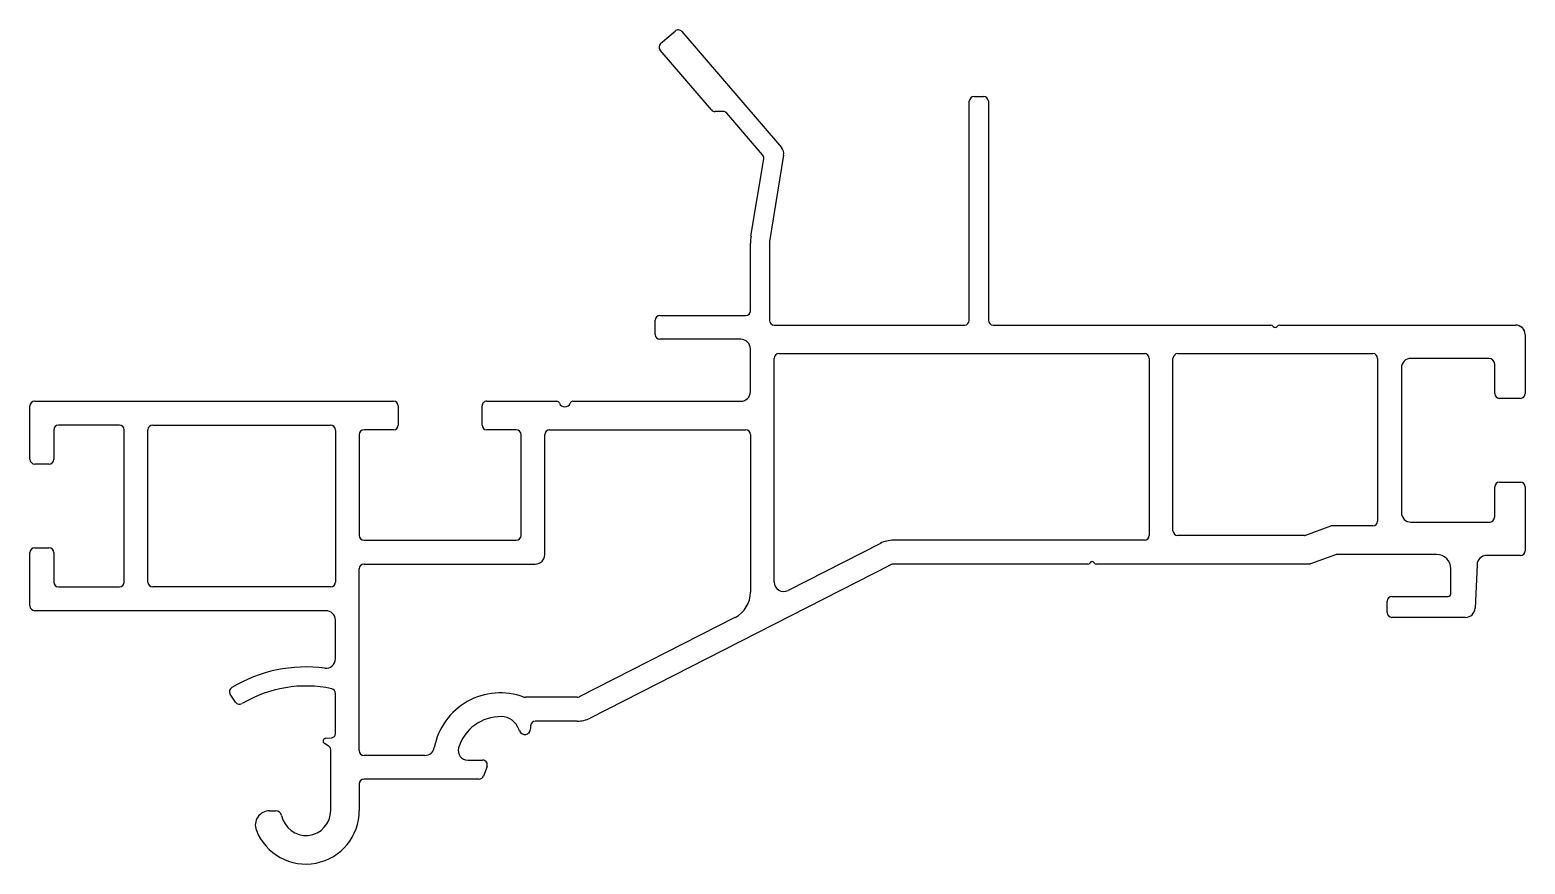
# Model space of a CAD drawing. Extents: x 5 to 163, y 4 to 92.
import ezdxf

# ---------------------------------------------------------------- set-up
doc = ezdxf.new("R2010")
doc.units = 0
doc.layers.get('0').update_dxf_attribs({"linetype": 'CONTINUOUS'})

msp = doc.modelspace()

# ---------------------------------------------------------------- linework, layer by layer
for p, q in [((71.75, 90.64), (73.26, 91.94)), ((73.97, 91.9), (84.43, 79.72)), ((77.09, 83.66), (71.7, 89.94)), ((104.68, 85.07), (105.68, 85.07)), ((78.31, 83.5), (77.47, 83.49)), ((82.46, 78.95), (78.69, 83.34)), ((104.18, 61.57), (104.18, 84.57)), ((106.18, 84.57), (106.18, 61.57)), ((84.66, 78.9), (83.18, 69.86)), ((81.24, 70.41), (82.58, 78.54)), ((81.18, 62.57), (81.18, 69.62)), ((83.18, 69.86), (83.18, 61.57)), ((71.18, 60.07), (71.18, 61.57)), ((71.68, 62.07), (80.68, 62.07)), ((83.68, 61.07), (103.68, 61.07)), ((106.68, 61.07), (135.87, 61.07)), ((136.79, 61.07), (161.58, 61.07)), ((136.79, 61.07), (136.79, 61.07)), ((162.58, 60.07), (162.58, 53.87)), ((80.18, 59.57), (71.68, 59.57)), ((81.18, 54.07), (81.18, 58.57)), ((83.68, 34.08), (83.68, 57.57)), ((84.18, 58.07), (122.58, 58.07)), ((123.08, 57.57), (123.08, 38.97)), ((125.58, 39.47), (125.58, 57.57)), ((126.08, 58.07), (146.58, 58.07)), ((147.08, 57.57), (147.08, 40.47)), ((149.58, 56.57), (149.58, 41.37)), ((158.78, 57.57), (150.58, 57.57)), ((159.38, 53.87), (159.38, 56.97)), ((5.48, 46.97), (5.48, 52.57)), ((5.98, 53.07), (43.68, 53.07)), ((44.18, 52.57), (44.18, 50.57)), ((52.98, 50.57), (52.98, 52.57)), ((53.48, 53.07), (60.83, 53.07)), ((62.52, 53.07), (80.18, 53.07)), ((162.08, 53.37), (159.88, 53.37)), ((14.88, 50.57), (8.48, 50.57)), ((18.38, 50.57), (37.02, 50.57)), ((7.98, 50.07), (7.98, 46.97)), ((15.38, 34.07), (15.38, 50.07)), ((17.88, 34.07), (17.88, 50.07)), ((37.58, 50.01), (37.58, 34.07)), ((40.08, 49.57), (40.08, 38.97)), ((43.68, 50.07), (40.58, 50.07)), ((56.58, 50.07), (53.48, 50.07)), ((57.08, 38.97), (57.08, 49.57)), ((59.58, 36.97), (59.58, 49.57)), ((60.08, 50.07), (80.68, 50.07)), ((81.18, 49.57), (81.18, 33.02)), ((7.48, 46.47), (5.98, 46.47)), ((159.38, 40.97), (159.38, 44.07)), ((159.88, 44.57), (162.08, 44.57)), ((162.58, 44.07), (162.58, 37.37)), ((142.14, 39.95), (139.5, 38.98)), ((146.58, 39.97), (142.25, 39.97)), ((150.58, 40.37), (158.78, 40.37)), ((40.58, 38.47), (56.58, 38.47)), ((94.84, 38.14), (85.13, 33.19)), ((122.58, 38.47), (96.2, 38.47)), ((139.39, 38.97), (126.08, 38.97)), ((5.48, 31.57), (5.48, 37.17)), ((5.98, 37.67), (7.48, 37.67)), ((7.98, 37.17), (7.98, 34.07)), ((142.67, 36.95), (140.03, 35.98)), ((153.28, 36.97), (142.78, 36.97)), ((162.08, 36.87), (158.53, 36.87)), ((40.08, 16.37), (40.08, 35.47)), ((40.58, 35.97), (58.58, 35.97)), ((95.87, 35.86), (64.34, 19.79)), ((116.62, 35.97), (96.32, 35.97)), ((139.92, 35.97), (117.54, 35.97)), ((154.78, 32.87), (154.78, 35.47)), ((157.53, 35.9), (157.32, 31.33)), ((8.48, 33.57), (14.88, 33.57)), ((37.08, 33.57), (18.38, 33.57)), ((148.08, 30.87), (148.08, 32.07)), ((148.58, 32.57), (154.49, 32.57)), ((36.58, 31.07), (5.98, 31.07)), ((37.58, 26.02), (37.58, 30.07)), ((79.56, 30.36), (63.2, 22.02)), ((156.32, 30.37), (148.58, 30.37)), ((27.08, 21.45), (26.53, 22.29)), ((37.58, 18.16), (37.58, 22.38)), ((62.98, 21.97), (57.55, 21.97)), ((58.09, 18.98), (58.08, 18.65)), ((62.98, 19.47), (58.59, 19.47)), ((36.55, 17.68), (37.18, 17.73)), ((56.91, 18.46), (56.85, 18.63)), ((36.83, 16.89), (36.43, 17.12)), ((37.08, 10.07), (37.08, 16.46)), ((46.98, 15.87), (40.58, 15.87)), ((51.48, 15.37), (53.04, 15.37)), ((53.51, 14.7), (53.15, 13.7)), ((40.08, 12.87), (40.08, 10.07)), ((52.68, 13.37), (40.58, 13.37)), ((30.66, 10.06), (31.33, 10.06))]:
    msp.add_line(p, q)
for centre, radius, start, end in [((73.6, 91.57), 0.5, 41.7044, 131.7843), ((72.08, 90.26), 0.5, 131.7843, 220.6633), ((104.68, 84.57), 0.5, 90, 180), ((105.68, 84.57), 0.5, 0, 90), ((77.47, 83.99), 0.5, 221.7049, 270.6645), ((78.32, 83), 0.5, 41.7042, 90.6668), ((82.08, 78.62), 0.5, 351.3755, 40.6634), ((83.68, 79.07), 1, 350.6625, 40.6629), ((86.18, 69.62), 5, 170.8522, 180), ((71.68, 61.57), 0.5, 90, 180), ((80.68, 62.57), 0.5, 270, 0), ((83.68, 61.57), 0.5, 180, 270), ((103.68, 61.57), 0.5, 270, 0), ((106.68, 61.57), 0.5, 180, 270), ((71.68, 60.07), 0.5, 180, 270), ((135.87, 60.77), 0.3, 33.0643, 90.0101), ((136.33, 61.07), 0.25, 213.0476, 326.9457), ((136.79, 60.77), 0.3, 90, 146.9412), ((161.58, 60.07), 1, 0, 90), ((80.18, 58.57), 1, 0, 90), ((84.18, 57.57), 0.5, 90, 180), ((122.58, 57.57), 0.5, 360, 90), ((126.08, 57.57), 0.5, 90, 180), ((146.58, 57.57), 0.5, 360, 90), ((150.58, 56.57), 1, 89.9993, 180), ((158.78, 56.97), 0.6, 0.5169, 90), ((80.18, 54.07), 1, 270.0002, 360), ((159.88, 53.87), 0.5, 180, 270), ((162.08, 53.87), 0.5, 270, 0), ((5.98, 52.57), 0.5, 90, 180), ((43.68, 52.57), 0.5, 360, 90), ((53.48, 52.57), 0.5, 89.9996, 180), ((60.83, 52.77), 0.3, 19.4322, 90), ((61.68, 53.07), 0.6, 199.487, 340.5336), ((62.52, 52.77), 0.3, 90, 160.5268), ((8.48, 50.07), 0.5, 90, 180), ((14.88, 50.07), 0.5, 0, 90), ((18.38, 50.07), 0.5, 90, 180), ((37.02, 50.01), 0.56, 0.1692, 90), ((43.68, 50.57), 0.5, 270, 0), ((53.48, 50.57), 0.5, 180, 270), ((40.58, 49.57), 0.5, 90, 180), ((56.58, 49.57), 0.5, 0, 90), ((60.08, 49.57), 0.5, 90, 180), ((80.68, 49.57), 0.5, 360, 90), ((5.98, 46.97), 0.5, 180, 270), ((7.48, 46.97), 0.5, 270, 0), ((159.88, 44.07), 0.5, 90, 180), ((162.08, 44.07), 0.5, 360, 90), ((150.58, 41.37), 1, 180, 270), ((158.78, 40.97), 0.6, 270, 0.5169), ((126.08, 39.47), 0.5, 180, 270), ((142.25, 39.67), 0.3, 90, 110.0009), ((146.58, 40.47), 0.5, 270, 0), ((40.58, 38.97), 0.5, 180, 270), ((56.58, 38.97), 0.5, 270, 0), ((96.2, 35.47), 3, 90, 117.0007), ((122.58, 38.97), 0.5, 270, 0), ((139.39, 39.27), 0.3, 270, 289.9995), ((5.98, 37.17), 0.5, 90, 180), ((7.48, 37.17), 0.5, 0, 90), ((58.58, 36.97), 1, 270, 0), ((117.08, 35.97), 0.25, 33.0476, 146.9457), ((142.78, 36.67), 0.3, 90, 110.0009), ((153.28, 35.47), 1.5, 0, 90), ((158.53, 35.87), 1, 90, 177.8257), ((162.08, 37.37), 0.5, 270, 0), ((40.58, 35.47), 0.5, 90, 180), ((96.32, 34.97), 1, 90.0001, 117.0003), ((116.62, 36.27), 0.3, 270, 326.9412), ((117.54, 36.27), 0.3, 213.0643, 270.0101), ((139.92, 36.27), 0.3, 269.9999, 289.9995), ((8.48, 34.07), 0.5, 180, 270), ((14.88, 34.07), 0.5, 270, 0), ((18.38, 34.07), 0.5, 180, 270), ((37.08, 34.07), 0.5, 270, 0), ((78.18, 33.02), 3, 297.548, 0), ((84.68, 34.08), 1, 180, 297.0003), ((5.98, 31.57), 0.5, 180, 270), ((148.58, 32.07), 0.5, 90, 180), ((154.48, 32.87), 0.3, 272.0676, 0.5169), ((36.58, 30.07), 1, 0, 90), ((148.58, 30.87), 0.5, 180, 270), ((156.32, 31.37), 1, 270, 357.8989), ((34.48, 10.06), 15.1, 82.4663, 121.0092), ((36.58, 26.02), 1, 263.0943, 0), ((26.95, 22.56), 0.5, 120.1824, 213.0028), ((34.48, 10.06), 13.1, 78.0699, 120.8549), ((37.08, 22.38), 0.5, 0, 77.5223), ((54.91, 15.37), 7.07, 69.6117, 169.2436), ((57.55, 22.47), 0.5, 249.6401, 270.0303), ((62.98, 22.47), 0.5, 270, 297.0005), ((27.49, 21.73), 0.5, 214.001, 301.9043), ((54.91, 15.37), 4.57, 88.5868, 163.7543), ((54.97, 17.94), 2, 20.0176, 88.5868), ((58.59, 18.97), 0.5, 90, 177.9959), ((62.98, 22.47), 3, 270, 297.0001), ((36.58, 17.38), 0.3, 95.0022, 239.9997), ((37.15, 18.16), 0.43, 275.0022, 0), ((57.48, 18.67), 0.6, 200.0176, 357.9959), ((36.58, 16.46), 0.5, 0, 59.9997), ((40.58, 16.37), 0.5, 180, 270), ((46.98, 16.87), 1, 270, 349.6505), ((51.48, 16.37), 1, 163.7543, 270), ((53.04, 14.87), 0.5, 340.6854, 90), ((40.58, 12.87), 0.5, 90, 180), ((52.68, 13.87), 0.5, 270, 340.6854), ((30.66, 8.56), 1.5, 90, 201.9263), ((34.48, 10.06), 5.6, 201.5849, 0.1692), ((31.33, 9.46), 0.6, 10.809, 90.002), ((34.48, 10.06), 2.6, 190.8086, 0.2483)]:
    msp.add_arc(centre, radius, start, end)

doc.saveas('drawing.dxf')
